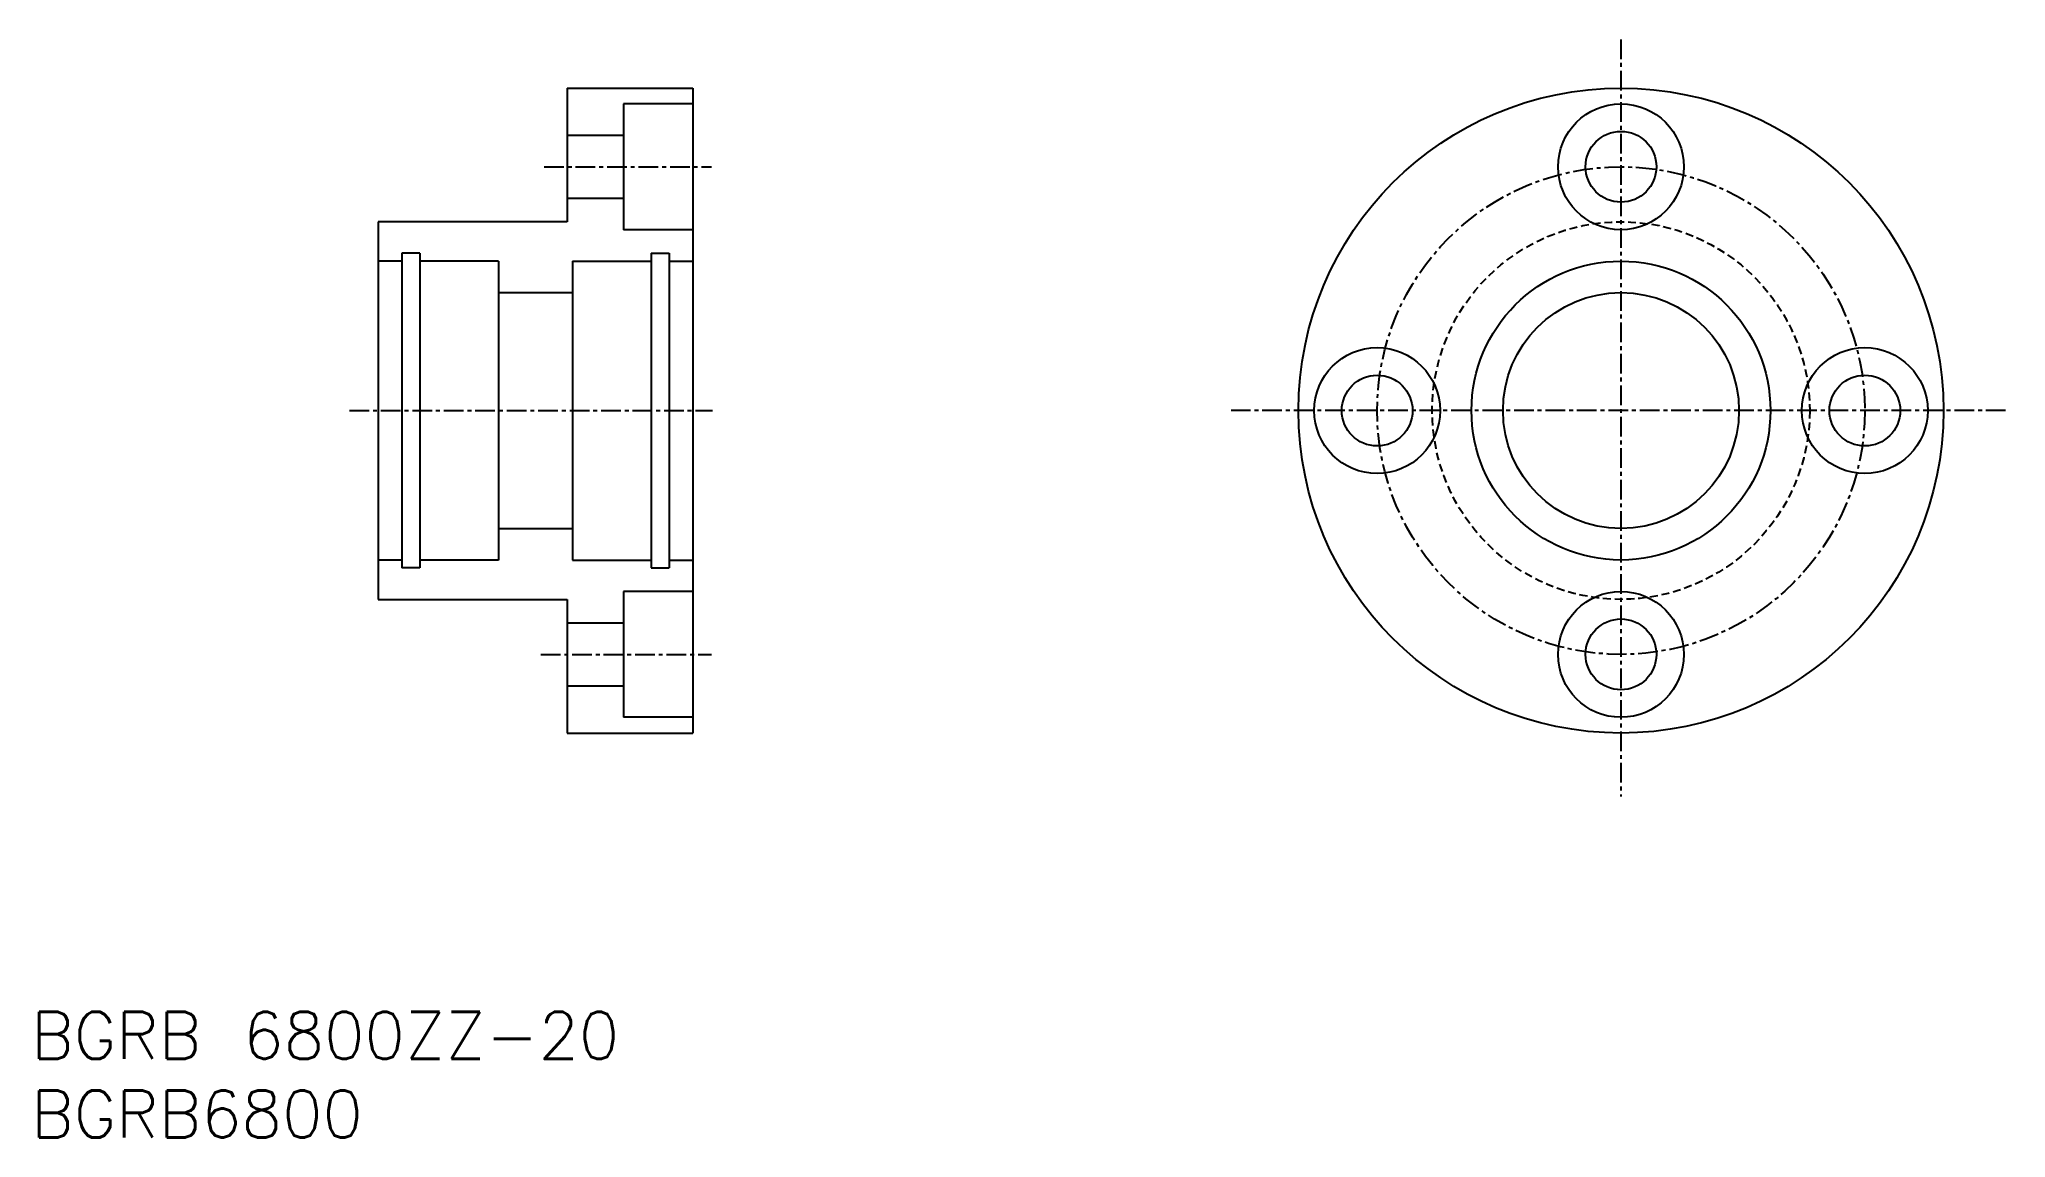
# Model space of a CAD drawing. Extents: x 45 to 170, y 37 to 107.
import ezdxf
from ezdxf.enums import TextEntityAlignment as Align

# ---------------------------------------------------------------- set-up
doc = ezdxf.new("R2010")
doc.units = 0
doc.linetypes.add('CENTER', pattern=[2, 1.25, -0.25, 0.25, -0.25])
doc.linetypes.add('DASHED', pattern=[0.75, 0.5, -0.25])
doc.layers.get('0').update_dxf_attribs({"linetype": 'CONTINUOUS'})
doc.layers.add('CENTER', color=1, linetype='CENTER')
doc.styles.get("Standard").update_dxf_attribs({"font": 'txt.shx', "bigfont": 'extfont.shx'})

msp = doc.modelspace()

# ---------------------------------------------------------------- linework, layer by layer
at = {"color": 7, "linetype": 'CONTINUOUS'}
for p, q in [((78.84, 104.02), (78.84, 95.52)), ((78.84, 104.02), (86.84, 104.02)), ((86.84, 104.02), (86.84, 63.02)), ((86.84, 103.02), (82.44, 103.02)), ((82.44, 103.02), (82.44, 95.02)), ((78.84, 101.02), (82.44, 101.02)), ((78.84, 97.02), (82.44, 97.02)), ((66.84, 95.52), (66.84, 71.52)), ((78.84, 95.52), (66.84, 95.52)), ((86.84, 95.02), (82.44, 95.02)), ((68.34, 93.02), (66.84, 93.02)), ((68.34, 93.52), (68.34, 73.52)), ((69.49, 93.52), (68.34, 93.52)), ((69.49, 93.52), (69.49, 73.52)), ((74.49, 93.02), (69.49, 93.02)), ((74.49, 93.02), (74.49, 74.02)), ((79.19, 93.02), (84.19, 93.02)), ((79.19, 93.02), (79.19, 74.02)), ((84.19, 93.52), (85.34, 93.52)), ((84.19, 93.52), (84.19, 73.52)), ((85.34, 93.52), (85.34, 73.52)), ((85.34, 93.02), (86.84, 93.02)), ((74.49, 91.02), (79.19, 91.02)), ((74.49, 76.02), (79.19, 76.02)), ((68.34, 74.02), (66.84, 74.02)), ((74.49, 74.02), (69.49, 74.02)), ((79.19, 74.02), (84.19, 74.02)), ((85.34, 74.02), (86.84, 74.02)), ((69.49, 73.52), (68.34, 73.52)), ((84.19, 73.52), (85.34, 73.52)), ((66.84, 71.52), (78.84, 71.52)), ((78.84, 71.52), (78.84, 63.02)), ((86.84, 72.02), (82.44, 72.02)), ((82.44, 72.02), (82.44, 64.02)), ((78.84, 70.02), (82.44, 70.02)), ((78.84, 66.02), (82.44, 66.02)), ((86.84, 64.02), (82.44, 64.02)), ((78.84, 63.02), (86.84, 63.02))]:
    msp.add_line(p, q, dxfattribs=at)
for centre, radius in [((145.84, 83.52), 20.5), ((145.84, 99.02), 4), ((145.84, 99.02), 2.25), ((145.84, 83.52), 9.5), ((145.84, 83.52), 7.5), ((130.34, 83.52), 4), ((161.34, 83.52), 4), ((130.34, 83.52), 2.25), ((161.34, 83.52), 2.25), ((145.84, 68.02), 4), ((145.84, 68.02), 2.25)]:
    msp.add_circle(centre, radius, dxfattribs=at)
at = {"color": 3, "linetype": 'DASHED'}
msp.add_circle((145.84, 83.52), 12, dxfattribs=at)
at = {"layer": 'CENTER', "color": 1, "linetype": 'CENTER'}
for p, q in [((145.84, 107.12), (145.84, 58.99)), ((77.39, 99.02), (88.02, 99.02)), ((65.01, 83.52), (88.08, 83.52)), ((170.29, 83.52), (121.06, 83.52)), ((77.17, 68.02), (88.02, 68.02))]:
    msp.add_line(p, q, dxfattribs=at)
msp.add_circle((145.84, 83.52), 15.5, dxfattribs=at)

# ---------------------------------------------------------------- texts
at = {"color": 7, "linetype": 'CONTINUOUS'}
for s, p in [('BGRB 6800ZZ-20', (44.78, 43.8)), ('BGRB6800', (44.78, 38.8))]:
    msp.add_text(s, height=3, dxfattribs=at).set_placement(p, align=Align.MIDDLE_LEFT)

doc.saveas('drawing.dxf')
